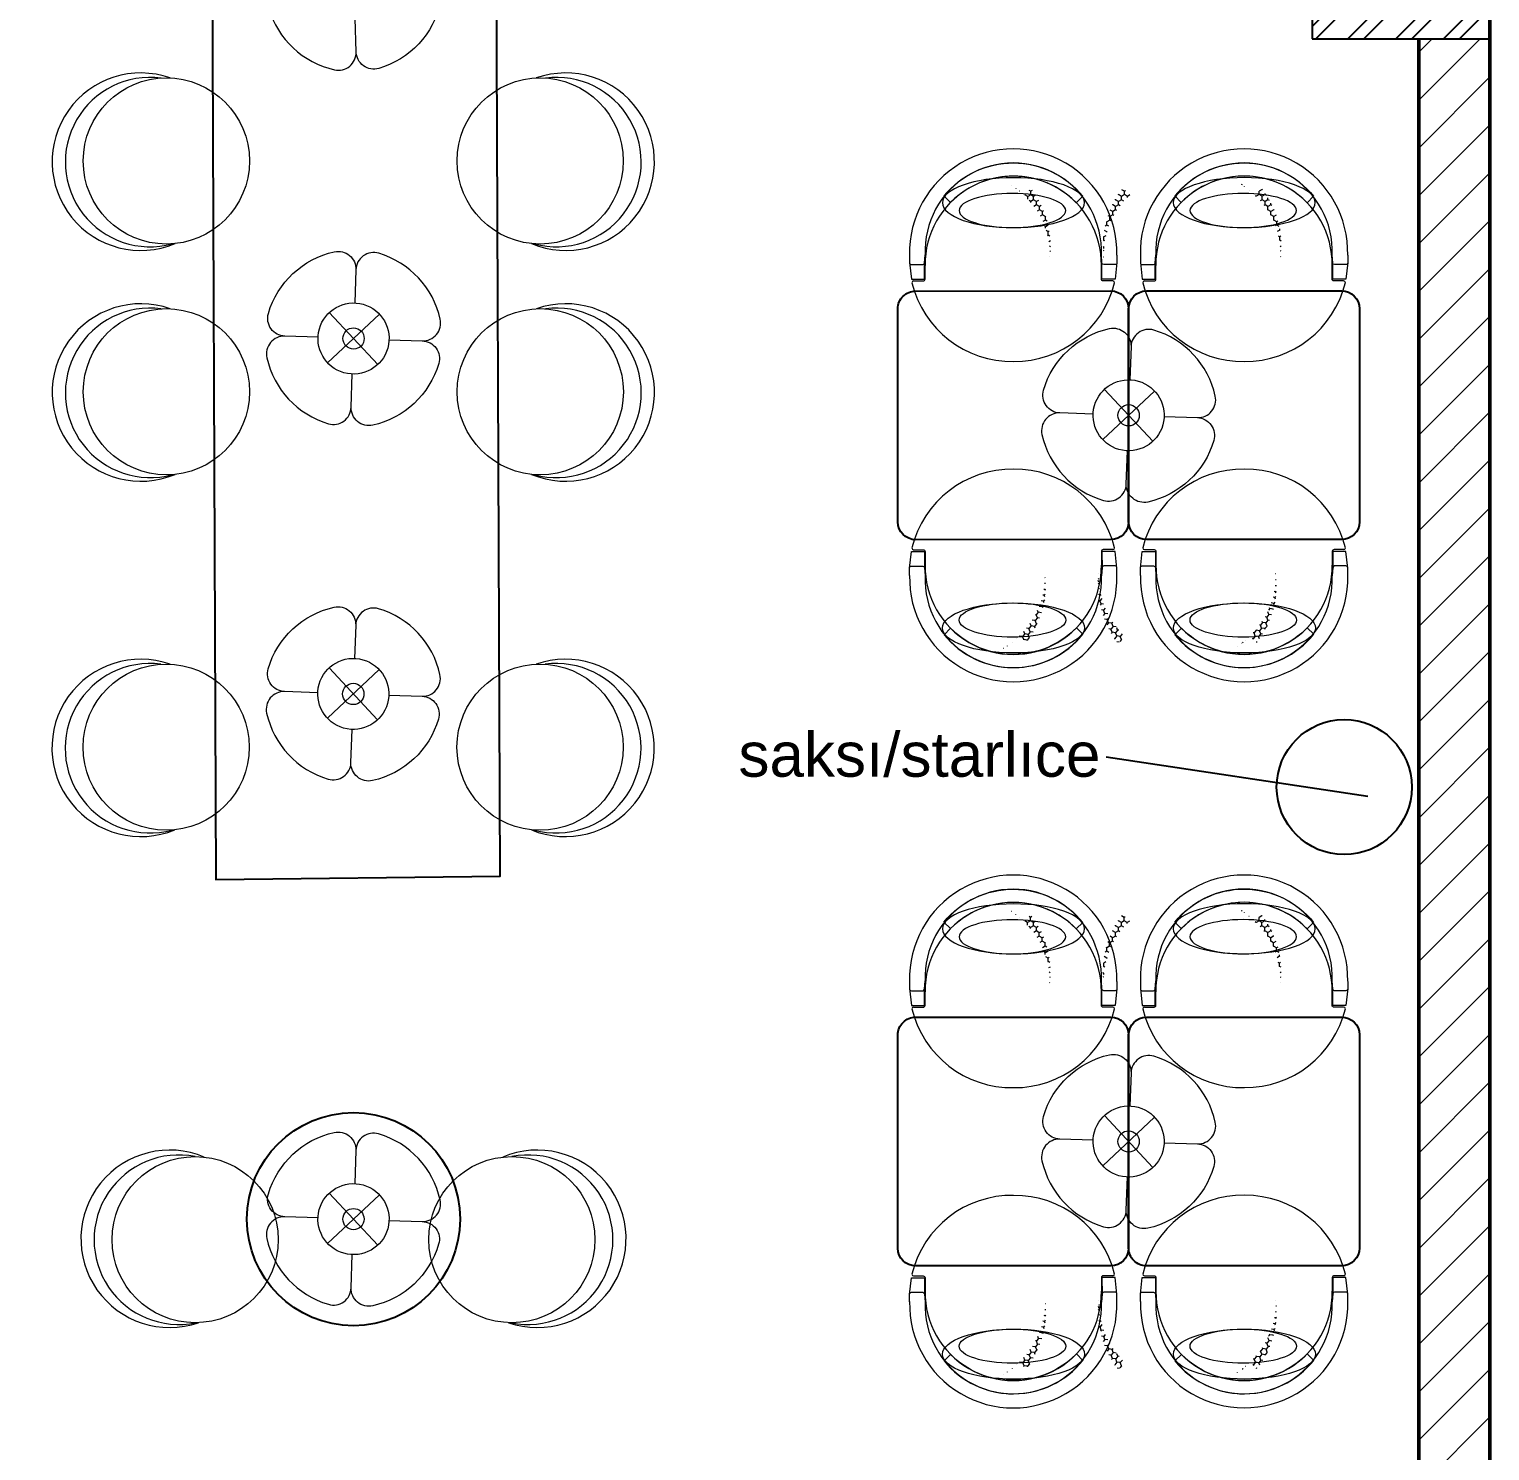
# Model space of a CAD drawing. Header units: centimetres. Extents: x 10937 to 11577, y 1766 to 4345.
# Drawn here: x 11166.2 to 11577.3, y 2522.7 to 2922.8 of the extents above; entities that cross this region are included whole.
import ezdxf

# ---------------------------------------------------------------- set-up
doc = ezdxf.new("R2010")
doc.units = ezdxf.units.CM
for name, color, linetype, lineweight in [('Sebe - Aydınlatma', 240, 'Continuous', 18), ('Sebe - Duvar', 5, 'Continuous', 50), ('Sebe - Kolon', 153, 'Continuous', 25), ('Sebe - Mobilya', 11, 'Continuous', 25), ('Sebe - Mobilya Alçak', 41, 'Continuous', 20), ('Sebe - Tefriş - ince', 9, 'Continuous', 0)]:
    doc.layers.add(name, color=color, linetype=linetype, lineweight=lineweight)
doc.styles.get("Standard").update_dxf_attribs({"font": 'arial.ttf'})
pattern_1 = [(190.7025716588876, (-66807.89233672876, 45691.64615733692), (-1.250705360259629, -1.07587399163234), [0.9524999999999975, -1.904999999999995]), (310.7025716588878, (-66807.89233672876, 45691.64615733692), (1.557086888154394, -0.5452056188180354), [0.952499999999999, -1.904999999999998]), (250.7025716588876, (-66807.89233672876, 45691.64615733692), (0.3063815278947641, -1.621079610450378), [-1.904999999999993, 0.9524999999999966])]
pattern_2 = [(190.7025716588876, (-66247.1695372281, 45615.64451538234), (-1.250705360259629, -1.075873991632339), [0.952499999999997, -1.904999999999994]), (310.7025716588878, (-66247.1695372281, 45615.64451538234), (1.557086888154393, -0.5452056188180352), [0.9524999999999986, -1.904999999999997]), (250.7025716588876, (-66247.1695372281, 45615.64451538234), (0.306381527894764, -1.621079610450377), [-1.904999999999992, 0.9524999999999961])]
pattern_3 = [(190.7025716588876, (-67008.74449032833, 45653.73425271875), (-1.250705360259629, -1.07587399163234), [0.9524999999999975, -1.904999999999995]), (310.7025716588878, (-67008.74449032833, 45653.73425271875), (1.557086888154394, -0.5452056188180354), [0.952499999999999, -1.904999999999998]), (250.7025716588876, (-67008.74449032833, 45653.73425271875), (0.3063815278947641, -1.621079610450378), [-1.904999999999993, 0.9524999999999966])]
pattern_4 = [(190.7025716588876, (-66448.00764739707, 45653.63064255088), (-1.250705360259629, -1.075873991632339), [0.952499999999997, -1.904999999999994]), (310.7025716588878, (-66448.00764739707, 45653.63064255088), (1.557086888154393, -0.5452056188180352), [0.9524999999999986, -1.904999999999997]), (250.7025716588876, (-66448.00764739707, 45653.63064255088), (0.306381527894764, -1.621079610450377), [-1.904999999999992, 0.9524999999999961])]

# ---------------------------------------------------------------- blocks, each defined once
blk = doc.blocks.new('yelpazelamba')
at = {"layer": 'Sebe - Aydınlatma'}
for p, q in [((-4.114487161589295, -9.132229246383986, -0.8030113079784762), (4.128584176882669, 9.090053894475886, -0.8161278319914302)), ((9.118192013479984, -4.142619887710453, -0.8035501943380439), (-9.104094998921937, 4.100444536768009, -0.8155889456328786))]:
    blk.add_line(p, q, dxfattribs=at)
at = {"layer": 'Sebe - Aydınlatma', "extrusion": (-0.0002781329557322974, 0.0008456233772963139, 0.999999603781503)}
for points, elevation in [([(9.36374004925545, 3.507784798381293), (18.12641463451743, 6.811903363527033, 0.4903143948259013), (20.45119503718793, 14.36805291732435, 0.2728421326632683), (-2.685486766056015, 24.83420346522105, 0.4903143948259454), (-6.825483100284995, 18.09918822005772), (-3.521364535148261, 9.336513634820955)], -0.809589041872541), ([(-9.350093371598977, -3.548590949587337), (-18.11276795684186, -6.85270951471375, -0.4903143948259013), (-24.84778320199595, -2.712713180471288, -0.2728421326632683), (-14.38163265405399, 20.42396862275416, -0.4903143948259454), (-6.825483100261803, 18.09918822006659), (-3.521364535135983, 9.336513634825502)], -0.8095890418725405), ([(9.363740049269092, 3.50778479834514), (18.12641463442921, 6.811903363762364, -0.4903143948259013), (24.86142987971608, 2.671907029735908, -0.2728421326632683), (14.395279332519, -20.46477477382583, -0.4903143948259454), (6.839129778651782, -18.13999437138177), (3.535011213120328, -9.377319785919678)], -0.8095890418725391), ([(-9.35009337135887, -3.548590950224666), (-18.11276795649171, -6.852709515643709, 0.4903143948259013), (-20.43754835891983, -14.40885906951674, 0.2728421326632683), (2.699133444662908, -24.87500961666811, 0.4903143948259454), (6.839129778675429, -18.13999437137291), (3.535011213133061, -9.377319785915358)], -0.809589041872539)]:
    blk.add_lwpolyline(points, format="xyb", dxfattribs=dict(at, elevation=elevation))
blk.add_circle((0.006823338830055105, -0.02040307560950209, -0.8095890418725403), 9.999999999999998, dxfattribs=at)
at = {"layer": 'Sebe - Aydınlatma'}
blk.add_circle((0.007048507159652218, -0.02108767573440673, -0.8095695699852783), 3, dxfattribs=at)

msp = doc.modelspace()

# ---------------------------------------------------------------- hatches: boundary and pattern name
at = {"layer": 'Sebe - Kolon'}
h = msp.add_hatch(dxfattribs=at)
h.set_pattern_fill('ANSI32', color=256)
h.set_pattern_definition([(45, (1073.794236499387, 0), (-6.735192090801865, 6.735192090801866), []), (45, (1078.284366499387, 0), (-6.735192090801865, 6.735192090801866), [])])
h.paths.add_polyline_path([(11577.2663267459, 1855.11769706078), (11527.2663267459, 1855.11769706078), (11527.2663267459, 1823.091677779227), (11577.2663267459, 1823.091677779227)])
h.paths.add_polyline_path([(10987.2663267459, 1833.091677779227), (10987.2663267459, 1843.091677779227), (10987.2663267459, 1855.11769706078), (10937.2663267459, 1855.11769706078), (10937.2663267459, 1823.091677779227), (10987.2663267459, 1823.091677779227)])
h.paths.add_polyline_path([(10987.27641735053, 2385.11769706078), (10937.2663267459, 2385.11769706078), (10937.2663267459, 2355.11769706078), (10987.27641735053, 2355.11769706078)])
h.paths.add_polyline_path([(11577.2663267459, 2386.154494805069), (11527.2663267459, 2386.154494805069), (11527.2663267459, 2356.154494805069), (11577.2663267459, 2356.154494805069)])
h.paths.add_polyline_path([(11577.2663267459, 2950.11769706078), (11556.47298626263, 2950.11769706078), (11527.2663267459, 2950.11769706078), (11527.2663267459, 2920.11769706078), (11577.2663267459, 2920.11769706078)])
h.paths.add_polyline_path([(10987.2663267459, 2950.11769706078), (10937.2663267459, 2950.11769706078), (10937.2663267459, 2920.11769706078), (10987.2663267459, 2920.11769706078)])
h.paths.add_polyline_path([(10987.2663267459, 3445.11769706078), (10937.2663267459, 3445.11769706078), (10937.2663267459, 3415.11769706078), (10987.2663267459, 3415.11769706078)])
h.paths.add_polyline_path([(11577.2663267459, 3628.363012328862), (11527.2663267459, 3628.363012328861), (11527.2663267459, 3608.363012328861), (11577.2663267459, 3608.363012328861)])
h.paths.add_polyline_path([(10987.2663267459, 3628.363012328861), (10937.2663267459, 3628.363012328862), (10937.2663267459, 3608.363012328861), (10987.2663267459, 3608.363012328861)])
h.paths.add_polyline_path([(11577.2663267459, 3975.117697060781), (11527.2663267459, 3975.11769706078), (11527.2663267459, 3965.11769706078), (11527.2663267459, 3945.205210869492), (11557.2663267459, 3945.205210869492), (11577.2663267459, 3945.117697060781)])
h.paths.add_polyline_path([(11577.2663267459, 4345.11769706078), (11527.2663267459, 4345.11769706078), (11527.2663267459, 4315.11769706078), (11577.2663267459, 4315.11769706078)])
h.paths.add_polyline_path([(10987.2663267459, 4345.11769706078), (10957.2663267459, 4345.11769706078), (10937.2663267459, 4345.117697060779), (10937.2663267459, 4315.117697060781), (10987.2663267459, 4315.11769706078), (10987.2663267459, 4325.11769706078)])
h.paths.add_polyline_path([(10987.2663267459, 3975.11769706078), (10937.2663267459, 3975.11769706078), (10937.2663267459, 3945.11769706078), (10987.2663267459, 3945.205210869492)])
at = {"layer": 'Sebe - Mobilya Alçak', "ltscale": 0.1, "extrusion": (-0.03645388541643457, 0.006885603321966348, 0.9993116144151124)}
h = msp.add_hatch(dxfattribs=at)
h.set_pattern_fill('HONEY', color=256, scale=0.2999999999999988, angle=-169.2974283411122, style=0)
h.set_pattern_definition(pattern_3)
edge = h.paths.add_edge_path()
edge.add_arc((-4930.137723875958, 10706.89335546514), 24.71696289203489, 145.979993585589, 159.2540636459918, ccw=False)
edge.add_arc((-4931.098076380202, 10708.52448004698), 23.0228140281509, 148.0077843409949, 148.1016854706999)
edge.add_arc((-4921.579884779489, 10702.60031603604), 34.23404458399234, 148.1016854706837, 157.6080977508361)
edge.add_line((-4953.232678361355, 10715.64142285418), (-4953.252047176042, 10715.648714566))
edge = h.paths.add_edge_path()
edge.add_line((-4950.495793137166, 10720.92522802408), (-4952.689527424989, 10722.42154781633))
edge.add_arc((-4932.943376821173, 10705.00309613447), 26.33083596586735, 93.55040170519482, 138.5838764529789, ccw=False)
edge.add_arc((-4931.098076380202, 10708.52448004698), 23.0228140281509, 98.68345596408015, 147.409664000583)
h = msp.add_hatch(dxfattribs=at)
h.set_pattern_fill('HONEY', color=256, scale=0.2999999999999988, angle=-169.2974283411122, style=0)
h.set_pattern_definition(pattern_3)
edge = h.paths.add_edge_path()
edge.add_line((-4957.670108417837, 10747.88133628721), (-4956.130361825912, 10750.13873802094))
edge.add_arc((-4942.464973590182, 10768.6672870775), 23.02281402815346, 233.5900571424133, 282.7216873536955)
edge.add_arc((-4945.493778201575, 10771.77289896896), 26.81547659304415, 242.9943438502603, 287.5789102595543, ccw=False)
h = msp.add_hatch(dxfattribs=at)
h.set_pattern_fill('HONEY', color=256, scale=0.2999999999999988, angle=-169.2974283411122, style=0)
h.set_pattern_definition(pattern_3)
edge = h.paths.add_edge_path()
edge.add_arc((-4942.20892059208, 10770.76264550218), 24.71696289203489, 145.979993585589, 159.2540636459918, ccw=False)
edge.add_arc((-4943.169273096299, 10772.39377008405), 23.0228140281509, 148.0077843409949, 148.1016854706999)
edge.add_arc((-4933.651081495604, 10766.46960607314), 34.23404458399234, 148.1016854706837, 157.6080977508361)
edge.add_line((-4965.30387507747, 10779.51071289128), (-4965.323243892157, 10779.51800460311))
edge = h.paths.add_edge_path()
edge.add_line((-4962.566989853263, 10784.79451806119), (-4964.760724141086, 10786.29083785344))
edge.add_arc((-4945.014573537299, 10768.87238617151), 26.33083596586735, 93.55040170519482, 138.5838764529789, ccw=False)
edge.add_arc((-4943.169273096299, 10772.39377008405), 23.0228140281509, 98.68345596408015, 147.409664000583)
at = {"layer": 'Sebe - Mobilya Alçak', "ltscale": 0.1, "extrusion": (-0.03645133658835503, -0.006899083706150028, 0.9993116144151123)}
h = msp.add_hatch(dxfattribs=at)
h.set_pattern_fill('HONEY', color=256, scale=0.2999999999999987, angle=-169.2974283411122, style=0)
h.set_pattern_definition(pattern_4)
edge = h.paths.add_edge_path()
edge.add_arc((-595.970528896518, 11751.03302639186), 24.71696289203487, 380.7459363540082, 394.020006414411)
edge.add_arc((-595.010176392274, 11752.6641509737), 23.02281402815089, 391.8983145293001, 391.9922156590051, ccw=False)
edge.add_arc((-604.5283679929872, 11746.73998696276), 34.23404458399232, 382.39190224916393, 391.8983145293163, ccw=False)
edge.add_line((-572.8755744111205, 11759.7810937809), (-572.856205596434, 11759.78838549273))
edge = h.paths.add_edge_path()
edge.add_line((-575.6124596353094, 11765.0648989508), (-573.4187253474867, 11766.56121874305))
edge.add_arc((-593.1648759513029, 11749.14276706119), 26.33083596586734, 401.4161235470212, 446.4495982948052)
edge.add_arc((-595.010176392274, 11752.6641509737), 23.02281402815089, 392.59033599941694, 441.31654403591983, ccw=False)
h = msp.add_hatch(dxfattribs=at)
h.set_pattern_fill('HONEY', color=256, scale=0.2999999999999987, angle=-169.2974283411122, style=0)
h.set_pattern_definition(pattern_4)
edge = h.paths.add_edge_path()
edge.add_line((-568.4381443546391, 11792.02100721393), (-569.9778909465641, 11794.27840894766))
edge.add_arc((-583.6432791822937, 11812.80695800422), 23.02281402815345, 257.27831264630447, 306.4099428575867, ccw=False)
edge.add_arc((-580.6144745709008, 11815.91256989569), 26.81547659304414, 252.4210897404457, 297.0056561497398)
h = msp.add_hatch(dxfattribs=at)
h.set_pattern_fill('HONEY', color=256, scale=0.2999999999999987, angle=-169.2974283411122, style=0)
h.set_pattern_definition(pattern_4)
edge = h.paths.add_edge_path()
edge.add_arc((-583.8993321803956, 11814.9023164289), 24.71696289203487, 380.7459363540082, 394.020006414411)
edge.add_arc((-582.9389796761772, 11816.53344101078), 23.02281402815089, 391.8983145293001, 391.9922156590051, ccw=False)
edge.add_arc((-592.4571712768721, 11810.60927699986), 34.23404458399232, 382.39190224916393, 391.8983145293163, ccw=False)
edge.add_line((-560.8043776950054, 11823.65038381801), (-560.785008880319, 11823.65767552983))
edge = h.paths.add_edge_path()
edge.add_line((-563.5412629192125, 11828.93418898791), (-561.3475286313898, 11830.43050878016))
edge.add_arc((-581.0936792351769, 11813.01205709823), 26.33083596586734, 401.4161235470212, 446.4495982948052)
edge.add_arc((-582.9389796761772, 11816.53344101078), 23.02281402815089, 392.59033599941694, 441.31654403591983, ccw=False)
at = {"layer": 'Sebe - Mobilya Alçak', "ltscale": 0.1, "extrusion": (-0.03645388541643457, 0.006885603321966348, 0.9993116144151124)}
h = msp.add_hatch(dxfattribs=at)
h.set_pattern_fill('HONEY', color=256, scale=0.2999999999999988, angle=-169.2974283411122, style=0)
h.set_pattern_definition(pattern_1)
edge = h.paths.add_edge_path()
edge.add_arc((-4729.285570276401, 10744.80526008331), 24.71696289203489, 145.979993585589, 159.2540636459918, ccw=False)
edge.add_arc((-4730.245922780645, 10746.43638466515), 23.0228140281509, 148.0077843409949, 148.1016854706999)
edge.add_arc((-4720.727731179932, 10740.51222065421), 34.23404458399234, 148.1016854706837, 157.6080977508361)
edge.add_line((-4752.380524761798, 10753.55332747235), (-4752.399893576485, 10753.56061918417))
edge = h.paths.add_edge_path()
edge.add_line((-4749.643639537609, 10758.83713264225), (-4751.837373825432, 10760.3334524345))
edge.add_arc((-4732.091223221616, 10742.91500075264), 26.33083596586735, 93.55040170519482, 138.5838764529789, ccw=False)
edge.add_arc((-4730.245922780645, 10746.43638466515), 23.0228140281509, 98.68345596408015, 147.409664000583)
h = msp.add_hatch(dxfattribs=at)
h.set_pattern_fill('HONEY', color=256, scale=0.2999999999999988, angle=-169.2974283411122, style=0)
h.set_pattern_definition(pattern_1)
edge = h.paths.add_edge_path()
edge.add_arc((-4741.356766992523, 10808.67455012035), 24.71696289203489, 145.979993585589, 159.2540636459918, ccw=False)
edge.add_arc((-4742.317119496742, 10810.30567470222), 23.0228140281509, 148.0077843409949, 148.1016854706999)
edge.add_arc((-4732.798927896047, 10804.38151069131), 34.23404458399234, 148.1016854706837, 157.6080977508361)
edge.add_line((-4764.451721477913, 10817.42261750945), (-4764.4710902926, 10817.42990922128))
edge = h.paths.add_edge_path()
edge.add_line((-4761.714836253706, 10822.70642267936), (-4763.908570541529, 10824.20274247161))
edge.add_arc((-4744.162419937742, 10806.78429078968), 26.33083596586735, 93.55040170519482, 138.5838764529789, ccw=False)
edge.add_arc((-4742.317119496742, 10810.30567470222), 23.0228140281509, 98.68345596408015, 147.409664000583)
h = msp.add_hatch(dxfattribs=at)
h.set_pattern_fill('HONEY', color=256, scale=0.2999999999999988, angle=-169.2974283411122, style=0)
h.set_pattern_definition(pattern_1)
edge = h.paths.add_edge_path()
edge.add_line((-4756.81795481828, 10785.79324090538), (-4755.278208226355, 10788.05064263911))
edge.add_arc((-4741.612819990625, 10806.57919169567), 23.02281402815346, 233.5900571424133, 282.7216873536955)
edge.add_arc((-4744.641624602018, 10809.68480358713), 26.81547659304415, 242.9943438502603, 287.5789102595543, ccw=False)
at = {"layer": 'Sebe - Mobilya Alçak', "ltscale": 0.1, "extrusion": (-0.03645133658835503, -0.006899083706150028, 0.9993116144151123)}
h = msp.add_hatch(dxfattribs=at)
h.set_pattern_fill('HONEY', color=256, scale=0.2999999999999987, angle=-169.2974283411122, style=0)
h.set_pattern_definition(pattern_2)
edge = h.paths.add_edge_path()
edge.add_arc((-395.132418727534, 11713.04689922332), 24.71696289203487, 380.7459363540082, 394.020006414411)
edge.add_arc((-394.1720662232901, 11714.67802380516), 23.02281402815089, 391.8983145293001, 391.9922156590051, ccw=False)
edge.add_arc((-403.6902578240033, 11708.75385979421), 34.23404458399232, 382.39190224916393, 391.8983145293163, ccw=False)
edge.add_line((-372.0374642421365, 11721.79496661236), (-372.0180954274501, 11721.80225832418))
edge = h.paths.add_edge_path()
edge.add_line((-374.7743494663254, 11727.07877178226), (-372.5806151785027, 11728.57509157451))
edge.add_arc((-392.3267657823189, 11711.15663989264), 26.33083596586734, 401.4161235470212, 446.4495982948052)
edge.add_arc((-394.1720662232901, 11714.67802380516), 23.02281402815089, 392.59033599941694, 441.31654403591983, ccw=False)
h = msp.add_hatch(dxfattribs=at)
h.set_pattern_fill('HONEY', color=256, scale=0.2999999999999987, angle=-169.2974283411122, style=0)
h.set_pattern_definition(pattern_2)
edge = h.paths.add_edge_path()
edge.add_line((-367.6000341856551, 11754.03488004539), (-369.1397807775801, 11756.29228177912))
edge.add_arc((-382.8051690133097, 11774.82083083567), 23.02281402815345, 257.27831264630447, 306.4099428575867, ccw=False)
edge.add_arc((-379.7763644019169, 11777.92644272714), 26.81547659304414, 252.4210897404457, 297.0056561497398)
h = msp.add_hatch(dxfattribs=at)
h.set_pattern_fill('HONEY', color=256, scale=0.2999999999999987, angle=-169.2974283411122, style=0)
h.set_pattern_definition(pattern_2)
edge = h.paths.add_edge_path()
edge.add_arc((-383.0612220114116, 11776.91618926036), 24.71696289203487, 380.7459363540082, 394.020006414411)
edge.add_arc((-382.1008695071932, 11778.54731384223), 23.02281402815089, 391.8983145293001, 391.9922156590051, ccw=False)
edge.add_arc((-391.6190611078882, 11772.62314983131), 34.23404458399232, 382.39190224916393, 391.8983145293163, ccw=False)
edge.add_line((-359.9662675260215, 11785.66425664946), (-359.946898711335, 11785.67154836128))
edge = h.paths.add_edge_path()
edge.add_line((-362.7031527502285, 11790.94806181936), (-360.5094184624058, 11792.44438161161))
edge.add_arc((-380.2555690661929, 11775.02592992969), 26.33083596586734, 401.4161235470212, 446.4495982948052)
edge.add_arc((-382.1008695071932, 11778.54731384223), 23.02281402815089, 392.59033599941694, 441.31654403591983, ccw=False)
at = {"layer": 'Sebe - Tefriş - ince'}
h = msp.add_hatch(dxfattribs=at)
h.set_pattern_fill('ANSI31', color=256, scale=3)
h.set_pattern_definition([(45, (11565.53754901924, 2197.173295363073), (-6.735192090801863, 6.735192090801865), [])])
h.paths.add_polyline_path([(11557.2663267459, 1913.091677779227), (11557.2663267459, 1855.11769706078), (11577.2663267459, 1855.11769706078), (11577.2663267459, 2356.154494805069), (11557.2663267459, 2356.154494805069)])
h.paths.add_polyline_path([(10937.2663267459, 3445.11769706078), (10957.2663267459, 3445.11769706078), (10957.2663267459, 3608.363012328861), (10952.2078844516, 3608.363012328861), (10937.2663267459, 3608.363012328861)])
h.paths.add_polyline_path([(10957.2663267459, 3415.11769706078), (10937.2663267459, 3415.11769706078), (10937.2663267459, 2950.11769706078), (10957.2663267459, 2950.11769706078)])
h.paths.add_polyline_path([(10957.6463261408, 2920.11769706078), (10937.2663267459, 2920.11769706078), (10937.2663267459, 2385.11769706078), (10957.6463261408, 2385.11769706078)])
h.paths.add_polyline_path([(10937.2663267459, 1855.11769706078), (10957.2663267459, 1855.11769706078), (10957.2663267459, 1925.11769706078), (10957.2663267459, 2355.11769706078), (10937.2663267459, 2355.11769706078)])
h.paths.add_polyline_path([(11577.2663267459, 2920.11769706078), (11557.2663267459, 2920.11769706078), (11557.2663267459, 2386.154494805069), (11577.2663267459, 2386.154494805069)])
h.paths.add_polyline_path([(11033.77566115447, 2422.058095068353), (11033.77566115447, 2510.78592590055), (11008.01679348735, 2510.78592590055), (11008.01679348735, 2422.058095068353)], flags=9)
h.paths.add_polyline_path([(11003.08667846556, 1995.438667579231), (11003.08667846556, 2113.318954073092), (10977.32781079844, 2113.318954073092), (10977.32781079844, 1995.438667579231)], flags=9)
h.paths.add_polyline_path([(11003.08667846556, 2212.283572122795), (11003.08667846556, 2330.163858616656), (10977.32781079844, 2330.163858616656), (10977.32781079844, 2212.283572122795)], flags=9)
h.paths.add_polyline_path([(11149.994168054, 2242.017423697376), (11149.994168054, 2345.300165852902), (11124.23530038688, 2345.300165852902), (11124.23530038688, 2242.017423697376)], flags=9)
h.paths.add_polyline_path([(11457.21971012515, 3551.197768678506), (11519.64670975337, 3551.184986835271), (11519.65261673538, 3580.034918017724), (11457.22561710716, 3580.047699860959)], flags=9)
h.paths.add_polyline_path([(11340.19792695884, 3544.001320632716), (11379.78182071117, 3543.993215884328), (11379.78772769318, 3572.843147066781), (11340.20383394085, 3572.851251815168)], flags=9)
h.paths.add_polyline_path([(11150.95145963778, 3536.151392994), (11190.53535339011, 3536.143288245612), (11190.54126037212, 3564.993219428065), (11150.95736661979, 3565.001324176453)], flags=9)
h.paths.add_polyline_path([(11012.31627436464, 3845.016300731504), (11115.59901652017, 3845.016300731504), (11115.59901652017, 3870.775168398625), (11012.31627436464, 3870.775168398625)], flags=9)
h.paths.add_polyline_path([(11266.44010247944, 3702.92279159867), (11344.49262635392, 3702.92279159867), (11344.49262635392, 3728.681659265791), (11266.44010247944, 3728.681659265791)], flags=9)

# ---------------------------------------------------------------- linework, layer by layer
msp.add_line((11542.90643286437, 2706.813125082457, 1.875146374567337), (11469.30121277762, 2717.910382070064, 1.875146374567337))
for centre, radius in [((11536.2996612572, 2709.474442653071, 1.875146374567337), 19.01267903969529), ((11257.4867336757, 2587.872780504194, 0.1344539983838117), 30)]:
    msp.add_circle(centre, radius)
at = {"layer": 'Sebe - Duvar'}
msp.add_line((11577.2663267459, 4345.11769706078), (11577.2663267459, 1855.11769706078), dxfattribs=at)
msp.add_lwpolyline([(11557.2663267459, 2920.11769706078), (11557.2663267459, 2386.154494805069)], dxfattribs=at)
at = {"layer": 'Sebe - Kolon'}
msp.add_line((11527.2663267459, 2950.11769706078), (11527.2663267459, 2920.11769706078), dxfattribs=at)
msp.add_lwpolyline([(11527.2663267459, 2920.11769706078), (11577.2663267459, 2920.11769706078)], dxfattribs=at)
at = {"layer": 'Sebe - Mobilya', "extrusion": (-0.0004480014451938531, 0.03645953475381475, 0.9993350297173819), "elevation": 101.1114900615538}
msp.add_lwpolyline([(-11253.34075693396, -2845.804773954353), (-11250.88178059536, -2543.387908720134), (-11330.87573279741, -2543.387908720133), (-11333.33470913602, -2844.821019970995)], close=True, dxfattribs=at)
at = {"layer": 'Sebe - Mobilya', "ltscale": 0.1, "extrusion": (-0.0364538854164345, 0.006885603321966337, 0.9993116144151124)}
for points, elevation in [([(-4918.397080146975, 10681.01620119498), (-4928.611169675953, 10735.05944661101, -0.414213562373095), (-4924.626700958986, 10740.9010225151), (-4865.670433232496, 10752.04366563766, -0.414213562373095), (-4859.828857328369, 10748.05919692064), (-4849.614767799388, 10694.01595150464, -0.414213562373095), (-4853.599236516369, 10688.17437560049), (-4912.555504242886, 10677.03173247801, -0.414213562373095)], -400.3792780849934), ([(-4930.468276863088, 10744.88549123211), (-4940.682366392124, 10798.92873664802, -0.414213562373095), (-4936.697897675116, 10804.77031255212), (-4877.741629948578, 10815.91295567467, -0.414213562373095), (-4871.900054044561, 10811.92848695769), (-4861.685964515465, 10757.8852415418, -0.414213562373095), (-4865.670433232497, 10752.04366563766), (-4924.626700958986, 10740.9010225151, -0.414213562373095)], -400.379278084991), ([(-4717.544927357194, 10718.9281056603), (-4727.759016886172, 10772.97135107633, -0.414213562373095), (-4723.774548169207, 10778.81292698042), (-4664.818280442718, 10789.95557010299, -0.414213562373095), (-4658.976704538589, 10785.97110138596), (-4648.762615009608, 10731.92785596996, -0.414213562373095), (-4652.747083726588, 10726.08628006581), (-4711.703351453105, 10714.94363694333, -0.414213562373095)], -401.7867210172054), ([(-4729.616124073308, 10782.79739569743), (-4739.830213602343, 10836.84064111334, -0.414213562373095), (-4735.845744885336, 10842.68221701744), (-4676.889477158797, 10853.82486013999, -0.414213562373095), (-4671.047901254782, 10849.84039142301), (-4660.833811725684, 10795.79714600711, -0.414213562373095), (-4664.818280442716, 10789.95557010298), (-4723.774548169205, 10778.81292698042, -0.414213562373095)], -401.786721017203)]:
    msp.add_lwpolyline(points, format="xyb", close=True, dxfattribs=dict(at, elevation=elevation))
at = {"layer": 'Sebe - Mobilya Alçak', "ltscale": 0.1, "extrusion": (-0.0364538854164345, 0.006885603321966337, 0.9993116144151124)}
for points, elevation in [([(-4953.322026393145, 10722.33930912864), (-4951.191849121513, 10720.8863408133, 0.4195858700777967), (-4944.72529619176, 10686.0459101798), (-4946.188587553282, 10683.90059842923, -0.4767929366614818), (-4953.322026393145, 10722.33930912864, -1.912393550912417)], -400.3792780793192), ([(-4965.393223109169, 10786.20859916567), (-4963.263045837587, 10784.75563085027, 0.4195858700777967), (-4956.796492907863, 10749.91520021678), (-4958.259784269389, 10747.76988846634, -0.4767929366614818), (-4965.393223109169, 10786.20859916567, -1.912393550912417)], -400.3792780793193), ([(-4938.82693852288, 10734.83758959868), (-4936.707462650827, 10735.23816724977, -0.4142135623733741), (-4936.123305060418, 10734.83972037818), (-4935.529331916588, 10731.69697953065, -0.407451311066001), (-4935.91643453804, 10731.11510224813), (-4938.121976137027, 10730.52739173273)], -400.3792780793167), ([(-4940.057480476411, 10741.34844703636), (-4937.938004604333, 10741.74902468759, 0.4142135623733741), (-4937.539557732595, 10742.33318227802), (-4938.133530876439, 10745.47592312553, 0.407451311066001), (-4938.706294486343, 10745.87638717971), (-4940.974195612391, 10745.61862396107)], -400.3792780793171), ([(-4950.883139307292, 10798.62180706582), (-4948.76366343524, 10799.02238471691, -0.4142135623733741), (-4948.179505844832, 10798.62393784532), (-4947.585532701001, 10795.48119699779, -0.407451311066001), (-4947.972635322453, 10794.89931971527), (-4950.178176921439, 10794.31160919987)], -402.7472057085635), ([(-4931.483771264842, 10735.06961767853), (-4930.978323888345, 10732.39527097925, -0.4142135623736502), (-4931.376770760016, 10731.81111338886), (-4935.262713312859, 10731.07667627593)], -400.3792780793212), ([(-4933.136141389048, 10743.81238852263), (-4933.641588765682, 10746.48673522178, 0.4142135623736502), (-4934.225746356087, 10746.88518209362), (-4938.111688908964, 10746.15074498053)], -400.3792780793156), ([(-4943.539972049255, 10798.85383514567), (-4943.03452467276, 10796.17948844639, -0.4142135623736502), (-4943.432971544429, 10795.595330856), (-4947.318914097274, 10794.86089374307)], -402.747205708568), ([(-4752.469872793588, 10760.25121374681), (-4750.339695521956, 10758.79824543147, 0.4195858700777967), (-4743.873142592201, 10723.95781479797), (-4745.336433953724, 10721.8125030474, -0.4767929366614818), (-4752.469872793588, 10760.25121374681, -1.912393550912417)], -401.7867210172058), ([(-4764.54106950961, 10824.12050378384), (-4762.410892238031, 10822.66753546844, 0.4195858700777967), (-4755.944339308304, 10787.82710483495), (-4757.407630669833, 10785.6817930845, -0.4767929366614818), (-4764.54106950961, 10824.12050378384, -1.912393550912417)], -401.7867210172056), ([(-4737.974784923321, 10772.74949421685), (-4735.85530905127, 10773.15007186794, -0.4142135623733741), (-4735.27115146086, 10772.75162499635), (-4734.67717831703, 10769.60888414882, -0.407451311066001), (-4735.064280938483, 10769.0270068663), (-4737.26982253747, 10768.4392963509)], -401.7867210172031), ([(-4730.631617665285, 10772.9815222967), (-4730.126170288789, 10770.30717559742, -0.4142135623736502), (-4730.524617160459, 10769.72301800703), (-4734.410559713302, 10768.9885808941)], -401.7867210172076), ([(-4739.205326876853, 10779.26035165453), (-4737.085851004775, 10779.66092930576, 0.4142135623733741), (-4736.687404133039, 10780.24508689619), (-4737.281377276881, 10783.3878277437, 0.407451311066001), (-4737.854140886783, 10783.78829179788), (-4740.122042012834, 10783.53052857924)], -401.7867210172034), ([(-4732.283987789489, 10781.7242931408), (-4732.789435166125, 10784.39863983995, 0.4142135623736502), (-4733.37359275653, 10784.79708671179), (-4737.259535309408, 10784.0626495987)], -401.786721017202), ([(-4750.030985707735, 10836.53371168399), (-4747.911509835683, 10836.93428933508, -0.4142135623733741), (-4747.327352245275, 10836.53584246349), (-4746.733379101445, 10833.39310161596, -0.407451311066001), (-4747.120481722896, 10832.81122433344), (-4749.326023321883, 10832.22351381804)], -404.1546486464499), ([(-4742.687818449698, 10836.76573976384), (-4742.182371073202, 10834.09139306456, -0.4142135623736502), (-4742.580817944872, 10833.50723547417), (-4746.466760497717, 10832.77279836124)], -404.1546486464546)]:
    msp.add_lwpolyline(points, format="xyb", dxfattribs=dict(at, elevation=elevation))
at = {"layer": 'Sebe - Mobilya Alçak', "ltscale": 0.1, "extrusion": (0.0364538854164345, 0.006885603321966337, 0.9993116144151124)}
for points, elevation in [([(691.0537574250138, -11738.39800529954), (688.9342815529617, -11737.99742764845, 0.4142135623733741), (688.3501239625521, -11738.39587452004), (687.7561508187218, -11741.53861536757, 0.407451311066001), (688.1432534401752, -11742.12049265009), (690.3487950391614, -11742.70820316549)], 431.7884612749179), ([(683.7105901669765, -11738.16597721969), (683.2051427904807, -11740.84032391897, 0.4142135623736502), (683.6035896621506, -11741.42448150936), (687.4895322149946, -11742.15891862229)], 431.7884612749133), ([(490.2016038254578, -11700.48610068137), (488.0821279534066, -11700.08552303027, 0.4142135623733741), (487.4979703629956, -11700.48396990186), (486.9039972191658, -11703.62671074939, 0.407451311066001), (487.2910998406187, -11704.20858803192), (489.4966414396058, -11704.79629854732)], 430.3810183370312), ([(482.8584365674205, -11700.25407260152), (482.3529891909252, -11702.9284193008, 0.4142135623736502), (482.7514360625955, -11703.51257689118), (486.637378615439, -11704.24701400411)], 430.3810183370266)]:
    msp.add_lwpolyline(points, format="xyb", dxfattribs=dict(at, elevation=elevation))
for points, elevation in [([(689.0326551735297, -11738.0160201101), (684.31995112407, -11737.63417810701), (683.6331474860581, -11741.2680896228), (688.2529961761793, -11742.14123385695)], 431.7884612749186), ([(488.1805015739737, -11700.10411549192), (483.4677975245131, -11699.72227348883), (482.7809938865016, -11703.35618500463), (487.4008425766228, -11704.22932923877)], 430.3810183370318)]:
    msp.add_lwpolyline(points, dxfattribs=dict(at, elevation=elevation))
at = {"layer": 'Sebe - Mobilya Alçak', "ltscale": 0.1, "extrusion": (-0.0364538854164345, 0.006885603321966337, 0.9993116144151124)}
for points, elevation in [([(-4936.805836271395, 10735.21957478812), (-4932.093132221935, 10735.60141679121), (-4931.406328583923, 10731.96750527542), (-4936.026177274045, 10731.09436104126)], -400.3792780793161), ([(-4938.036378224916, 10741.73043222594), (-4933.509384894149, 10743.0948786911), (-4934.196188532149, 10746.72879020705), (-4938.816037222253, 10745.85564597292)], -400.3792780793188), ([(-4948.862037055807, 10799.00379225526), (-4944.149333006348, 10799.38563425835), (-4943.462529368336, 10795.75172274255), (-4948.082378058458, 10794.87857850841)], -402.7472057085629), ([(-4735.953682671838, 10773.13147940629), (-4731.240978622378, 10773.51332140938), (-4730.554174984365, 10769.87940989359), (-4735.174023674486, 10769.00626565943)], -401.7867210172024), ([(-4737.184224625358, 10779.64233684411), (-4732.657231294591, 10781.00678330927), (-4733.34403493259, 10784.64069482522), (-4737.963883622695, 10783.76755059109)], -401.7867210172053), ([(-4748.00988345625, 10836.91569687343), (-4743.297179406791, 10837.29753887652), (-4742.610375768778, 10833.66362736073), (-4747.230224458901, 10832.79048312658)], -404.1546486464494)]:
    msp.add_lwpolyline(points, dxfattribs=dict(at, elevation=elevation))
at = {"layer": 'Sebe - Mobilya Alçak', "ltscale": 0.1, "extrusion": (0.0364564292592167, -0.00687212199613324, 0.9993116144151124)}
for points, elevation in [([(4837.461614535787, -10695.91860019475), (4842.174318585247, -10695.53675819166), (4842.861122223259, -10699.17066970746), (4838.241273533137, -10700.04381394161)], 393.1015984274507), ([(4636.595444973449, -10733.75627707786), (4641.308149022909, -10733.37443507477), (4641.994952660922, -10737.00834659057), (4637.375103970799, -10737.88149082472)], 394.5062857321774)]:
    msp.add_lwpolyline(points, dxfattribs=dict(at, elevation=elevation))
for points, elevation in [([(4842.783679542341, -10696.06855730435), (4843.289126918835, -10698.74290400363, -0.4142135623736502), (4842.890680047165, -10699.32706159402), (4839.004737494321, -10700.06149870694)], 393.1015984274455), ([(4835.440512284302, -10696.3005853842), (4837.559988156354, -10695.90000773311, -0.4142135623733741), (4838.144145746764, -10696.2984546047), (4838.738118890594, -10699.44119545223, -0.407451311066001), (4838.351016269142, -10700.02307273475), (4836.145474670156, -10700.61078325015)], 393.1015984274503), ([(4641.917509980001, -10733.90623418746), (4642.422957356497, -10736.58058088673, -0.4142135623736502), (4642.024510484826, -10737.16473847713), (4638.138567931983, -10737.89917559005)], 394.5062857321722), ([(4634.574342721964, -10734.13826226731), (4636.693818594016, -10733.73768461621, -0.4142135623733741), (4637.277976184427, -10734.13613148781), (4637.871949328257, -10737.27887233534, -0.407451311066001), (4637.484846706804, -10737.86074961786), (4635.279305107817, -10738.44846013326)], 394.5062857321769)]:
    msp.add_lwpolyline(points, format="xyb", dxfattribs=dict(at, elevation=elevation))
at = {"layer": 'Sebe - Mobilya Alçak', "ltscale": 0.1, "extrusion": (-0.03645133658835496, -0.006899083706150017, 0.9993116144151124)}
for points, elevation in [([(-594.6244815076316, 11779.20928860527), (-595.1299288841296, 11776.53494190599, 0.4142135623736502), (-594.7314820124593, 11775.9507843156), (-590.8455394596149, 11775.21634720267)], -439.1419575282575), ([(-592.9721113834275, 11787.95205944937), (-592.466664006794, 11790.62640614852, -0.4142135623736502), (-591.882506416388, 11791.02485302036), (-587.9965638635113, 11790.29041590727)], -439.1419575282517), ([(-582.5682807232206, 11842.99350607241), (-583.073728099715, 11840.31915937313, 0.4142135623736502), (-582.6752812280452, 11839.73500178274), (-578.7893386752012, 11839.00056466981)], -441.5098851575041), ([(-587.281314249597, 11778.97726052541), (-589.4007901216473, 11779.37783817651, 0.4142135623733741), (-589.984947712057, 11778.97939130492), (-590.5789208558872, 11775.83665045739, 0.407451311066001), (-590.1918182344352, 11775.25477317487), (-587.9862766354486, 11774.66706265947)], -439.1419575282529), ([(-586.0507722960633, 11785.48811796309), (-588.1702481681436, 11785.88869561432, -0.4142135623733741), (-588.5686950398785, 11786.47285320476), (-587.974721896036, 11789.61559405227, -0.407451311066001), (-587.4019582861333, 11790.01605810645), (-585.1340571600845, 11789.75829488781)], -439.1419575282531), ([(-575.2251134651824, 11842.76147799255), (-577.344589337235, 11843.16205564364, 0.4142135623733741), (-577.9287469276446, 11842.76360877205), (-578.5227200714735, 11839.62086792453, 0.407451311066001), (-578.1356174500215, 11839.038990642), (-575.9300758510358, 11838.45128012661)], -441.5098851574996), ([(-572.7862263793309, 11766.47898005538), (-574.9164036509624, 11765.02601174004, -0.4195858700777967), (-581.3829565807164, 11730.18558110653), (-579.9196652191936, 11728.04026935596, 0.4767929366614818), (-572.7862263793309, 11766.47898005538, 1.912393550912417)], -439.1419575282554), ([(-560.7150296633067, 11830.34827009241), (-562.8452069348873, 11828.89530177701, -0.4195858700777967), (-569.3117598646131, 11794.05487114352), (-567.8484685030844, 11791.90955939307, 0.4767929366614818), (-560.7150296633067, 11830.34827009241, 1.912393550912417)], -439.1419575282553), ([(-393.7863713386482, 11741.22316143672), (-394.2918187151454, 11738.54881473744, 0.4142135623736502), (-393.8933718434755, 11737.96465714705), (-390.0074292906311, 11737.23022003412)], -437.7317591496881), ([(-392.1340012144442, 11749.96593228083), (-391.6285538378102, 11752.64027897997, -0.4142135623736502), (-391.0443962474042, 11753.03872585181), (-387.158453694527, 11752.30428873872)], -437.7317591496824), ([(-381.7301705542363, 11805.00737890386), (-382.2356179307317, 11802.33303220458, 0.4142135623736502), (-381.8371710590613, 11801.74887461419), (-377.9512285062174, 11801.01443750127)], -440.0996867789349), ([(-386.4432040806123, 11740.99113335687), (-388.5626799526631, 11741.39171100796, 0.4142135623733741), (-389.1468375430736, 11740.99326413637), (-389.7408106869038, 11737.85052328884, 0.407451311066001), (-389.3537080654519, 11737.26864600632), (-387.1481664664648, 11736.68093549092)], -437.7317591496835), ([(-385.2126621270804, 11747.50199079455), (-387.3321379991589, 11747.90256844578, -0.4142135623733741), (-387.7305848708952, 11748.48672603621), (-387.1366117270518, 11751.62946688373, -0.407451311066001), (-386.56384811715, 11752.0299309379), (-384.2959469911002, 11751.77216771926)], -437.7317591496837), ([(-374.3870032961986, 11804.77535082401), (-376.5064791682516, 11805.1759284751, 0.4142135623733741), (-377.0906367586604, 11804.77748160351), (-377.6846099024901, 11801.63474075598, 0.407451311066001), (-377.2975072810373, 11801.05286347346), (-375.0919656820524, 11800.46515295806)], -440.0996867789303), ([(-371.9481162103466, 11728.49285288683), (-374.078293481979, 11727.03988457149, -0.4195858700777967), (-380.5448464117321, 11692.19945393799), (-379.0815550502102, 11690.05414218742, 0.4767929366614818), (-371.9481162103466, 11728.49285288683, 1.912393550912417)], -437.7317591496861), ([(-359.8769194943225, 11792.36214292386), (-362.007096765904, 11790.90917460847, -0.4195858700777967), (-368.4736496956293, 11756.06874397497), (-367.0103583341006, 11753.92343222452, 0.4767929366614818), (-359.8769194943225, 11792.36214292386, 1.912393550912417)], -437.731759149686)]:
    msp.add_lwpolyline(points, format="xyb", dxfattribs=dict(at, elevation=elevation))
for points, elevation in [([(-589.3024165010806, 11779.35924571486), (-594.0151205505399, 11779.74108771795), (-594.7019241885528, 11776.10717620216), (-590.0820754984311, 11775.23403196801)], -439.1419575282522), ([(-588.0718745475597, 11785.87010315268), (-592.598867878326, 11787.23454961784), (-591.9120642403263, 11790.86846113379), (-587.292215550222, 11789.99531689966)], -439.141957528255), ([(-577.2462157166683, 11843.143463182), (-581.9589197661271, 11843.52530518508), (-582.6457234041395, 11839.89139366929), (-578.0258747140174, 11839.01824943514)], -441.5098851574989), ([(-388.4643063320973, 11741.37311854631), (-393.1770103815556, 11741.7549605494), (-393.863814019569, 11738.12104903361), (-389.2439653294473, 11737.24790479946)], -437.7317591496828), ([(-387.2337643785763, 11747.88397598413), (-391.7607577093418, 11749.24842244929), (-391.0739540713439, 11752.88233396525), (-386.4541053812377, 11752.00918973111)], -437.7317591496857), ([(-376.4081055476845, 11805.15733601345), (-381.1208095971438, 11805.53917801654), (-381.8076132351566, 11801.90526650075), (-377.1877645450345, 11801.0321222666)], -440.0996867789296)]:
    msp.add_lwpolyline(points, dxfattribs=dict(at, elevation=elevation))
at = {"layer": 'Sebe - Mobilya Alçak', "ltscale": 2}
for centre in [(11204.81680102685, 2885.715991118109, 0.4411468593155066), (11204.81680102685, 2885.715991118109, 0.4411468593155066), (11310.03442562192, 2885.715991118109, 0.4411468593155066), (11310.03442562192, 2885.715991118109, 0.4411468593155066), (11204.83206212401, 2820.759194271944, 2.810600504436207), (11204.83206212401, 2820.759194271944, 2.810600504436207), (11310.04968671908, 2820.759194271944, 2.810600504436207), (11310.04968671908, 2820.759194271944, 2.810600504436207), (11204.76485901857, 2720.721499051048, 2.001463175418043), (11204.76485901857, 2720.721499051048, 2.001463175418043), (11309.98248361363, 2720.721499051048, 2.001463175418043), (11309.98248361363, 2720.721499051048, 2.001463175418043), (11212.91308063619, 2582.092442003548, -19.89424171447754), (11212.91308063619, 2582.092442003548, -19.89424171447754), (11302.06038671521, 2582.092442003548, -19.89424171447754), (11302.06038671521, 2582.092442003548, -19.89424171447754)]:
    msp.add_circle(centre, 23.38614175024702, dxfattribs=at)
for centre, radius, start, end in [((11197.65062325298, 2885.507873705955, 0.4411468593155066), 24.97431651137753, 70.68514124687434, 292.6418481354098), ((11197.65062325298, 2885.507873705955, 0.4411468593155066), 24.97431651137753, 70.68514124687434, 292.6418481354098), ((11317.2006033958, 2885.507873705955, 0.4411468593155066), 24.97431651137753, 247.3581518645469, 109.3148587530708), ((11317.2006033958, 2885.507873705955, 0.4411468593155066), 24.97431651137753, 247.3581518645469, 109.3148587530708), ((11200.24342476938, 2885.408755392672, 20.33538857379304), 23.84965148031987, 82.5264646348983, 285.1601543382012), ((11200.24342476938, 2885.408755392672, 20.33538857379304), 23.84965148031987, 82.5264646348983, 285.1601543382012), ((11314.60780187939, 2885.408755392672, 20.33538857379304), 23.84965148031987, 254.8398456617316, 97.47353536507552), ((11314.60780187939, 2885.408755392672, 20.33538857379304), 23.84965148031987, 254.8398456617316, 97.47353536507552), ((11197.66588435014, 2820.55107685979, 2.810600504436207), 24.97431651137753, 70.68514124687434, 292.6418481354098), ((11197.66588435014, 2820.55107685979, 2.810600504436207), 24.97431651137753, 70.68514124687434, 292.6418481354098), ((11317.21586449296, 2820.55107685979, 2.810600504436207), 24.97431651137753, 247.3581518645469, 109.3148587530708), ((11317.21586449296, 2820.55107685979, 2.810600504436207), 24.97431651137753, 247.3581518645469, 109.3148587530708), ((11200.25868586654, 2820.451958546507, 22.70484221891374), 23.84965148031987, 82.5264646348983, 285.1601543382012), ((11200.25868586654, 2820.451958546507, 22.70484221891374), 23.84965148031987, 82.5264646348983, 285.1601543382012), ((11314.62306297655, 2820.451958546507, 22.70484221891374), 23.84965148031987, 254.8398456617316, 97.47353536507552), ((11314.62306297655, 2820.451958546507, 22.70484221891374), 23.84965148031987, 254.8398456617316, 97.47353536507552), ((11197.59868124469, 2720.513381638894, 2.001463175418043), 24.97431651137753, 70.68514124687432, 292.6418481354099), ((11197.59868124469, 2720.513381638894, 2.001463175418043), 24.97431651137753, 70.68514124687432, 292.6418481354099), ((11200.19148276109, 2720.414263325612, 21.89570488989558), 23.84965148031987, 82.5264646348983, 285.1601543382012), ((11200.19148276109, 2720.414263325612, 21.89570488989558), 23.84965148031987, 82.5264646348983, 285.1601543382012), ((11317.14866138751, 2720.513381638894, 2.001463175418043), 24.97431651137753, 247.3581518645469, 109.3148587530708), ((11317.14866138751, 2720.513381638894, 2.001463175418043), 24.97431651137753, 247.3581518645469, 109.3148587530708), ((11314.5558598711, 2720.414263325612, 21.89570488989558), 23.84965148031987, 254.8398456617316, 97.47353536507552), ((11314.5558598711, 2720.414263325612, 21.89570488989558), 23.84965148031987, 254.8398456617316, 97.47353536507552), ((11205.74810247951, 2582.338419153555, -19.89424171447754), 24.97431651137753, 67.05542706440376, 289.0121339528012), ((11205.74810247951, 2582.338419153555, -19.89424171447754), 24.97431651137753, 67.05542706440376, 289.0121339528012), ((11309.22536487189, 2582.338419153555, -19.89424171447754), 24.97431651137753, 250.9878660471855, 112.9445729355833), ((11309.22536487189, 2582.338419153555, -19.89424171447754), 24.97431651137753, 250.9878660471855, 112.9445729355833), ((11208.32942792302, 2582.075354336039), 23.84965148031987, 78.89675045233899, 281.5304401556641), ((11208.32942792302, 2582.075354336039), 23.84965148031987, 78.89675045233899, 281.5304401556641), ((11306.64403942839, 2582.075354336039), 23.84965148031987, 258.4695598442826, 101.1032495475551), ((11306.64403942839, 2582.075354336039), 23.84965148031987, 258.4695598442826, 101.1032495475551)]:
    msp.add_arc(centre, radius, start, end, dxfattribs=at)
at = {"layer": 'Sebe - Mobilya Alçak', "ltscale": 0.1, "extrusion": (-0.0364538854164345, 0.006885603321966337, 0.9993116144151124)}
for centre, radius, start, end in [((-4934.114377768488, 10706.02460650468, -400.3792780793184), 29.19582544877108, 99.28887155658092, 282.1162717608761), ((-4946.185574484653, 10769.89389654169, -400.3792780793192), 29.19582544877108, 99.28887155658092, 282.1162717608761), ((-4934.495169474355, 10705.95263746314, -400.379278079321), 24.84093947456071, 98.3952600339102, 283.0098832830441), ((-4946.566366190464, 10769.82192750031, -400.3792780793194), 24.84093947456071, 98.3952600339102, 283.0098832830441), ((-4930.852730407914, 10706.64105279504, -400.3792780793178), 24.83159239291304, 99.96479036604345, 281.4403529509627), ((-4942.923927124073, 10770.51034283203, -400.3792780793201), 24.83159239291304, 99.96479036604345, 281.4403529509627), ((-4932.48274143814, 10706.00159780093, -400.3792780793189), 29.04056172356367, 294.4064760056618, 11.57218616428921), ((-4932.595929432506, 10706.65346715304, -400.3792780793184), 29.02821654518245, 10.26675369218365, 87.01271657492718), ((-4930.99626635713, 10735.15499773123, -400.3792780793212), 0.4949250332089114, 100.1098927549454, 189.933850850984), ((-4932.651102744167, 10743.91081769235, -400.3792780793191), 0.4949250332089114, 191.4712924663598, 281.295250563376), ((-4944.553938154329, 10769.87088783805, -400.3792780793204), 29.04056172356367, 294.4064760056618, 11.57218616428921), ((-4944.667126148612, 10770.52275719018, -400.3792780793186), 29.02821654518245, 10.26675369218365, 87.01271657492718), ((-4943.052467141542, 10798.93921519837, -402.7472057085679), 0.4949250332089114, 100.1098927549454, 189.933850850984), ((-4733.262224168931, 10743.93651112285, -401.7867210172047), 29.19582544877108, 99.28887155658092, 282.1162717608761), ((-4745.333420885096, 10807.80580115986, -401.7867210172056), 29.19582544877108, 99.28887155658092, 282.1162717608761), ((-4733.643015874796, 10743.86454208131, -401.7867210172074), 24.84093947456071, 98.39526003391023, 283.0098832830441), ((-4745.714212590907, 10807.73383211848, -401.7867210172058), 24.84093947456071, 98.39526003391023, 283.0098832830441), ((-4730.000576808356, 10744.55295741321, -401.7867210172042), 24.83159239291304, 99.96479036604345, 281.4403529509627), ((-4742.071773524516, 10808.4222474502, -401.7867210172064), 24.83159239291304, 99.96479036604345, 281.4403529509627), ((-4730.144112757573, 10773.0669023494, -401.7867210172076), 0.4949250332089114, 100.1098927549454, 189.933850850984), ((-4731.79894914461, 10781.82272231052, -401.7867210172054), 0.4949250332089114, 191.4712924663598, 281.295250563376), ((-4742.200313541986, 10836.85111981654, -404.1546486464545), 0.4949250332089114, 100.1098927549454, 189.933850850984), ((-4731.630587838581, 10743.9135024191, -401.7867210172054), 29.04056172356367, 294.4064760056614, 11.57218616428921), ((-4731.743775832949, 10744.56537177121, -401.7867210172047), 29.02821654518245, 10.26675369218365, 87.01271657492718), ((-4743.701784554773, 10807.78279245622, -401.7867210172068), 29.04056172356367, 294.4064760056614, 11.57218616428921), ((-4743.814972549054, 10808.43466180835, -401.786721017205), 29.02821654518245, 10.26675369218365, 87.01271657492718)]:
    msp.add_arc(centre, radius, start, end, dxfattribs=at)
at = {"layer": 'Sebe - Mobilya Alçak', "ltscale": 0.1, "extrusion": (0.0364538854164345, 0.006885603321966337, 0.9993116144151124)}
for centre, end in [((683.2230852592638, -11738.080597167, 431.7884612749136), 79.89010724505371), ((482.3709316597078, -11700.16869254882, 430.3810183370269), 79.89010724505297)]:
    msp.add_arc(centre, 0.4949250332089114, 350.0661491491203, end, dxfattribs=at)
at = {"layer": 'Sebe - Mobilya Alçak', "ltscale": 0.1, "extrusion": (-0.03645133658835496, -0.006899083706150017, 0.9993116144151124)}
for centre, radius, start, end in [((-593.6255113343364, 11750.14126872767, -439.1419575282549), 29.04056172356367, 168.4278138357081, 245.5935239943329), ((-593.5123233399704, 11750.79313807978, -439.1419575282545), 29.02821654518245, 92.98728342505113, 169.7332463078235), ((-581.5543146181458, 11814.01055876479, -439.1419575282565), 29.04056172356367, 168.4278138357081, 245.5935239943329), ((-581.441126623864, 11814.66242811692, -439.1419575282547), 29.02821654518245, 92.98728342505113, 169.7332463078235), ((-595.1119864153461, 11779.29466865797, -439.1419575282574), 0.4949250332089113, 350.0661491490206, 79.89010724506542), ((-593.4571500283087, 11788.05048861909, -439.1419575282551), 0.4949250332089113, 258.7047494366294, 348.5287075336361), ((-583.055785630932, 11843.0788861251, -441.5098851575041), 0.4949250332089113, 350.0661491490206, 79.89010724506542), ((-595.2555223645618, 11750.78072372177, -439.1419575282538), 24.83159239291304, 258.5596470490543, 80.0352096339528), ((-583.1843256484003, 11814.65001375877, -439.1419575282562), 24.83159239291304, 258.5596470490543, 80.0352096339528), ((-591.9938750039864, 11750.16427743142, -439.1419575282544), 29.19582544877108, 257.8837282391256, 80.7111284434303), ((-591.6130832981212, 11750.09230838988, -439.141957528257), 24.84093947456071, 256.990116716939, 81.60473996610556), ((-579.9226782878213, 11814.03356746843, -439.1419575282553), 29.19582544877108, 257.8837282391256, 80.7111284434303), ((-579.5418865820111, 11813.96159842705, -439.1419575282554), 24.84093947456071, 256.990116716939, 81.60473996610556), ((-392.787401165353, 11712.15514155912, -437.7317591496855), 29.04056172356367, 168.4278138357081, 245.5935239943326), ((-392.6742131709861, 11712.80701091123, -437.7317591496851), 29.02821654518245, 92.98728342505139, 169.7332463078235), ((-380.7162044491615, 11776.02443159624, -437.7317591496872), 29.04056172356367, 168.4278138357081, 245.5935239943326), ((-380.6030164548793, 11776.67630094837, -437.7317591496854), 29.02821654518245, 92.98728342505139, 169.7332463078235), ((-394.2738762463619, 11741.30854148942, -437.7317591496881), 0.4949250332089113, 350.0661491490206, 79.89010724506544), ((-392.6190398593244, 11750.06436145054, -437.7317591496858), 0.4949250332089113, 258.7047494366294, 348.5287075336361), ((-382.2176754619477, 11805.09275895656, -440.0996867789349), 0.4949250332089113, 350.0661491490206, 79.89010724506544), ((-394.4174121955775, 11712.79459655323, -437.7317591496846), 24.83159239291304, 258.5596470490543, 80.0352096339528), ((-382.346215479417, 11776.66388659022, -437.7317591496868), 24.83159239291304, 258.5596470490543, 80.0352096339528), ((-391.1557648350022, 11712.17815026287, -437.7317591496852), 29.19582544877108, 257.8837282391256, 80.7111284434303), ((-390.7749731291378, 11712.10618122133, -437.7317591496876), 24.84093947456071, 256.990116716939, 81.60473996610558), ((-379.084568118838, 11776.04744029988, -437.731759149686), 29.19582544877108, 257.8837282391256, 80.7111284434303), ((-378.7037764130278, 11775.9754712585, -437.7317591496861), 24.84093947456071, 256.990116716939, 81.60473996610558)]:
    msp.add_arc(centre, radius, start, end, dxfattribs=at)
at = {"layer": 'Sebe - Mobilya Alçak', "ltscale": 0.1, "extrusion": (0.0364564292592167, -0.00687212199613324, 0.9993116144151124)}
for centre in [(4843.271184450052, -10695.98317725166, 393.1015984274459), (4642.405014887714, -10733.82085413476, 394.5062857321724)]:
    msp.add_arc(centre, 0.4949250332089113, 100.1098927549542, 189.9338508508731, dxfattribs=at)
at = {"layer": 'Sebe - Mobilya Alçak', "ltscale": 0.1, "extrusion": (0.0364538854164345, -0.006885603321966347, -0.9993116144151123)}
for centre in [(11443.21770722078, 2873.979438159218, -3.020692752980662), (11508.17450406701, 2873.994699256371, -0.6512391078565516), (11443.21770722078, 2669.575717515535, -3.020692752980776), (11508.17450406701, 2669.590978612688, -0.6512391078566653)]:
    msp.add_ellipse(centre, major_axis=(19.98670672191723, 0.004695722148262639, 0.7290626600382788), ratio=0.3516491788221174, dxfattribs=at)
at = {"layer": 'Sebe - Mobilya Alçak', "ltscale": 0.1, "extrusion": (0.03645388541643447, -0.006885603321966332, -0.999311614415112)}
for centre in [(11442.9196302926, 2871.754900918997, -3.01623846788817), (11507.87642713884, 2871.77016201615, -0.6467848227649684), (11442.9196302926, 2667.351180275314, -3.016238467888283), (11507.87642713884, 2667.366441372467, -0.6467848227650821)]:
    msp.add_ellipse(centre, major_axis=(-14.99003004143792, -0.003521791634783984, -0.5467969950285465), ratio=0.3204973378820188, start_param=3.141592653592308, end_param=9.424777960771895, dxfattribs=at)
at = {"layer": 'Sebe - Mobilya Alçak', "ltscale": 0.1, "extrusion": (-0.03645133658835496, -0.006899083706150026, 0.9993116144151123)}
for centre in [(11443.23984136199, 2754.272576940368, -3.020692752980662), (11508.19663941024, 2754.281337238689, -0.6512391078565516), (11443.23984136198, 2549.868856296685, -3.020692752980776), (11508.19663941023, 2549.877616595006, -0.6512391078566653)]:
    msp.add_ellipse(centre, major_axis=(19.98670709176838, 0.002695476458969036, 0.7290626600382788), ratio=0.3516491788221175, dxfattribs=at)
at = {"layer": 'Sebe - Mobilya Alçak', "ltscale": 0.1, "extrusion": (-0.03645133658835495, -0.00689908370615001, 0.9993116144151125)}
for centre in [(11442.94094180762, 2756.497003797929, -3.01623846788817), (11507.89773985587, 2756.50576409625, -0.6467848227649684), (11442.94094180762, 2552.093283154246, -3.016238467888283), (11507.89773985587, 2552.102043452567, -0.6467848227650821)]:
    msp.add_ellipse(centre, major_axis=(-14.9900303188263, -0.002021607320639774, -0.5467969950285465), ratio=0.3204973378820189, start_param=3.141592653592308, end_param=9.424777960771895, dxfattribs=at)

# ---------------------------------------------------------------- block references
at = {"layer": 'Sebe - Aydınlatma', "extrusion": (-0.03558692995062766, -0.007047037332853001, 0.9993417381864517), "xscale": -1, "rotation": 101.3127771735708}
msp.add_blockref('yelpazelamba', (-693.0703743481422, 11605.89764503517, -417.7375558787332), dxfattribs=at)
at = {"layer": 'Sebe - Aydınlatma', "extrusion": (-0.03557311239036744, 0.007116459326363848, 0.9993417381864517), "rotation": 258.6872228264293}
for p in [(-4988.958029278558, 10475.70698643416, -376.7095381819995), (-5010.546077438999, 10693.54532868872, -388.8126658851868), (-4890.850789811466, 10495.2227373878, -378.2276664523318), (-4810.113730279466, 10733.61575341272, -390.2672966434403), (-4745.893637751626, 10524.19014313013, -381.103414363418)]:
    msp.add_blockref('yelpazelamba', p, dxfattribs=at)

# ---------------------------------------------------------------- texts
at = {"insert": (11467.69904849151, 2724.897522331694, 1.875146374567337), "char_height": 12.5, "attachment_point": 3}
msp.add_mtext_dynamic_manual_height_columns('saksı/starlıce ', width=109.6657346502334, gutter_width=12.5, heights=[0], dxfattribs=at)

doc.saveas('drawing.dxf')
